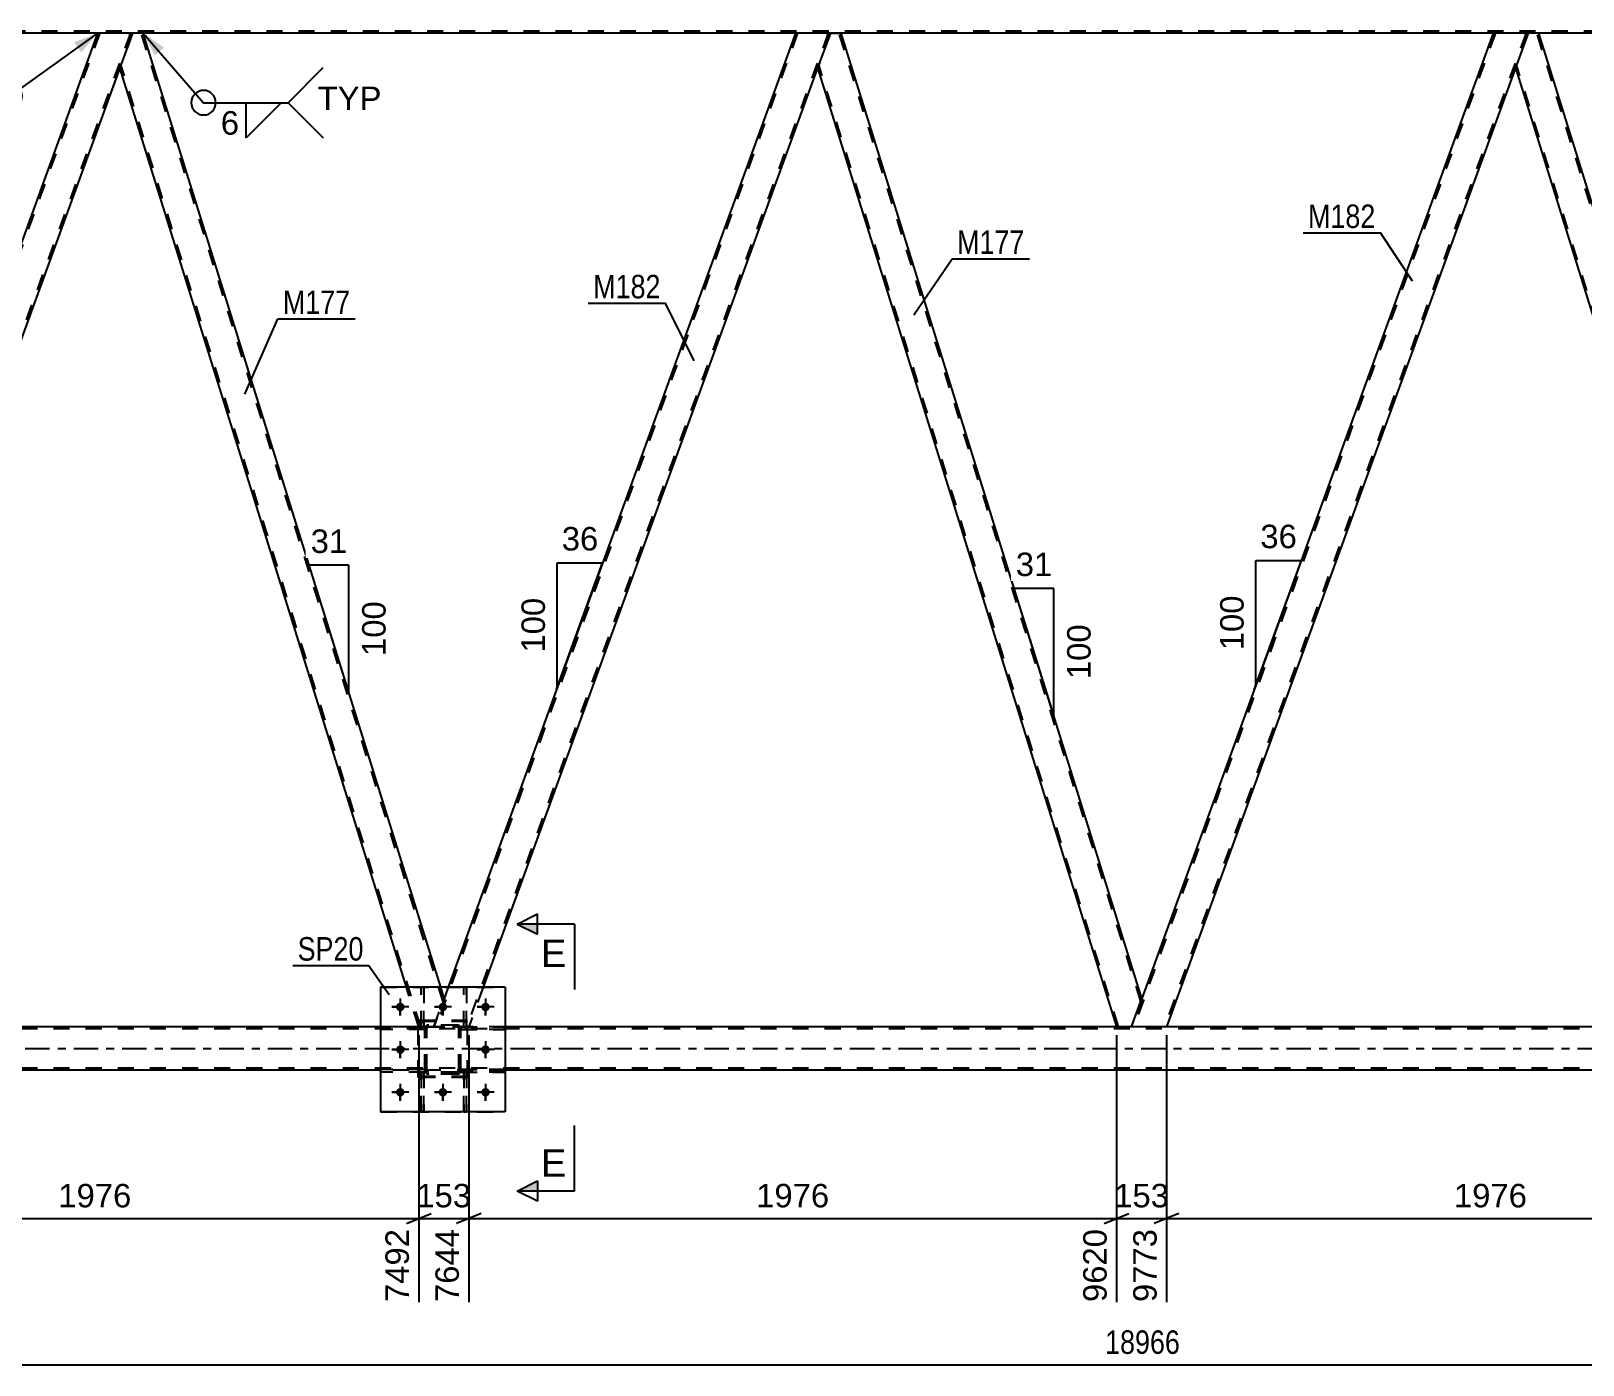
# Model space of a CAD drawing. Header units: millimetres. Extents: x -116 to 725, y -402 to 192.
# Drawn here: x 176.5 to 365.9, y -164.5 to -1.8 of the extents above; entities that cross this region are included whole.
import ezdxf

# ---------------------------------------------------------------- set-up
doc = ezdxf.new("R2010")
doc.units = ezdxf.units.MM
doc.linetypes.add('DXK_LINE_DOT2', pattern=[3.9198, 1.9599, -1.9599])
doc.linetypes.add('DXK_LINE_DOT3', pattern=[5.9187, 2.979, -0.9799, 0.9799, -0.9799])
doc.styles.add('Arial', font='ARIAL.TTF', dxfattribs={"height": 0.2})
doc.styles.add('Arial Narrow', font='ARIALN.TTF', dxfattribs={"height": 0.2})

# ---------------------------------------------------------------- blocks, each defined once
blk = doc.blocks.new('Part-203720616-4576 - 4437')
at = {"color": 7, "linetype": 'DXK_LINE_DOT2'}
for p, q in [((635.92, -123.46), (-43.18, -123.46)), ((234.37, -123.22), (219.17, -123.22)), ((635.92, -128.26), (-43.18, -128.26)), ((234.37, -128.5), (219.17, -128.5))]:
    blk.add_line(p, q, dxfattribs=at)
at = {"color": 2, "linetype": 'Continuous'}
for p, q in [((219.17, -123.22), (64.1, -123.22)), ((474.58, -123.22), (234.37, -123.22)), ((219.17, -128.5), (64.1, -128.5)), ((474.58, -128.5), (234.37, -128.5))]:
    blk.add_line(p, q, dxfattribs=at)
at = {"color": 7, "linetype": 'DXK_LINE_DOT3'}
blk.add_line((-43.18, -125.86), (635.92, -125.86), dxfattribs=at)
blk = doc.blocks.new('Part-203720616-4571 - 4437')
at = {"color": 7, "linetype": 'DXK_LINE_DOT2'}
for p, q in [((355.17, -2), (311.05, -123.22)), ((358.92, -2), (314.8, -123.22)), ((359.17, -2), (357.62, -6.25)), ((359.13, -2), (359.02, -2)), ((359.17, -2), (359.13, -2)), ((312.06, -119.75), (310.79, -123.22)), ((315.05, -123.22), (310.79, -123.22))]:
    blk.add_line(p, q, dxfattribs=at)
at = {"color": 2, "linetype": 'Continuous'}
for p, q in [((354.92, -2), (312.06, -119.75)), ((358.66, -2), (354.92, -2)), ((358.66, -2), (359.17, -2)), ((357.62, -6.25), (315.05, -123.22))]:
    blk.add_line(p, q, dxfattribs=at)
blk = doc.blocks.new('Part-203720616-4452 - 4437')
at = {"color": 7, "linetype": 'DXK_LINE_DOT2'}
for p, q in [((184.9, -2), (140.78, -123.22)), ((188.65, -2), (144.53, -123.22)), ((188.9, -2), (187.36, -6.25)), ((188.86, -2), (188.75, -2)), ((188.9, -2), (188.86, -2)), ((141.79, -119.75), (140.53, -123.22)), ((144.78, -123.22), (140.53, -123.22))]:
    blk.add_line(p, q, dxfattribs=at)
at = {"color": 2, "linetype": 'Continuous'}
for p, q in [((184.65, -2), (141.79, -119.75)), ((188.39, -2), (184.65, -2)), ((188.39, -2), (188.9, -2)), ((187.36, -6.25), (144.78, -123.22))]:
    blk.add_line(p, q, dxfattribs=at)
blk = doc.blocks.new('Part-203720616-4457 - 4437')
at = {"color": 2, "linetype": 'Continuous'}
for p, q in [((188.9, -2), (187.36, -6.25)), ((190.22, -2), (188.9, -2)), ((226.5, -118.4), (190.22, -2)), ((222.31, -118.4), (187.36, -6.25))]:
    blk.add_line(p, q, dxfattribs=at)
at = {"color": 7, "linetype": 'DXK_LINE_DOT2'}
for p, q in [((226.79, -120.12), (189.97, -2)), ((224.07, -123.22), (187.49, -5.88)), ((223.82, -123.22), (222.31, -118.4)), ((226.92, -119.75), (226.5, -118.4)), ((225.66, -123.22), (226.92, -119.75)), ((223.82, -123.22), (225.66, -123.22))]:
    blk.add_line(p, q, dxfattribs=at)
blk = doc.blocks.new('Part-203720616-4526 - 4437')
at = {"color": 7, "linetype": 'DXK_LINE_DOT2'}
for p, q in [((229.32, -133.59), (229.32, -128.76)), ((229.32, -128.76), (229.64, -128.76)), ((229.32, -129.36), (229.64, -129.36)), ((229.64, -128.76), (229.64, -133.59)), ((229.64, -133.59), (229.32, -133.59))]:
    blk.add_line(p, q, dxfattribs=at)
blk = doc.blocks.new('Part-203720616-4462 - 4437')
at = {"color": 7, "linetype": 'DXK_LINE_DOT2'}
for p, q in [((270.04, -2), (225.92, -123.22)), ((273.78, -2), (229.66, -123.22)), ((274.04, -2), (272.49, -6.25)), ((274, -2), (273.89, -2)), ((274.04, -2), (274, -2)), ((227.42, -118.4), (225.66, -123.22)), ((231.67, -118.4), (229.92, -123.22)), ((229.92, -123.22), (225.66, -123.22))]:
    blk.add_line(p, q, dxfattribs=at)
at = {"color": 2, "linetype": 'Continuous'}
for p, q in [((269.78, -2), (227.42, -118.4)), ((273.53, -2), (269.78, -2)), ((273.53, -2), (274.04, -2)), ((272.49, -6.25), (231.67, -118.4))]:
    blk.add_line(p, q, dxfattribs=at)
blk = doc.blocks.new('Part-203720616-4467 - 4437')
at = {"color": 2, "linetype": 'Continuous'}
for p, q in [((274.04, -2), (272.49, -6.25)), ((274.04, -2), (275.36, -2)), ((312.06, -119.75), (275.36, -2)), ((272.49, -6.25), (308.95, -123.22)), ((310.79, -123.22), (312.06, -119.75))]:
    blk.add_line(p, q, dxfattribs=at)
at = {"color": 7, "linetype": 'DXK_LINE_DOT2'}
for p, q in [((311.92, -120.12), (275.1, -2)), ((309.2, -123.22), (272.63, -5.88)), ((310.79, -123.22), (308.95, -123.22))]:
    blk.add_line(p, q, dxfattribs=at)
blk = doc.blocks.new('Part-203720616-4541 - 4437')
at = {"color": 7, "linetype": 'DXK_LINE_DOT2'}
for p, q in [((219.17, -118.4), (234.37, -118.4)), ((219.17, -118.4), (219.17, -133.6)), ((234.37, -118.4), (234.37, -133.6)), ((219.17, -133.6), (234.37, -133.6))]:
    blk.add_line(p, q, dxfattribs=at)
blk = doc.blocks.new('Part-203720616-4546 - 4437')
at = {"color": 2, "linetype": 'Continuous'}
for p, q in [((234.37, -118.4), (219.17, -118.4)), ((219.17, -118.4), (219.17, -133.6)), ((234.37, -118.4), (234.37, -133.6)), ((234.37, -133.6), (219.17, -133.6))]:
    blk.add_line(p, q, dxfattribs=at)
blk = doc.blocks.new('Part-203720616-4701 - 4437')
at = {"color": 7, "linetype": 'DXK_LINE_DOT2'}
for p, q in [((224.44, -128.76), (224.12, -128.76)), ((224.12, -128.76), (224.12, -133.59)), ((224.12, -129.36), (224.44, -129.36)), ((224.44, -133.59), (224.44, -128.76)), ((224.12, -133.59), (224.44, -133.59))]:
    blk.add_line(p, q, dxfattribs=at)
blk = doc.blocks.new('Part-203720616-4637 - 4437')
at = {"color": 7, "linetype": 'DXK_LINE_DOT2'}
for p, q in [((224.57, -123.23), (219.17, -123.23)), ((219.17, -123.55), (219.17, -123.23)), ((224.57, -123.55), (219.17, -123.55)), ((223.97, -123.55), (223.97, -123.23)), ((224.57, -123.23), (224.57, -123.55))]:
    blk.add_line(p, q, dxfattribs=at)
blk = doc.blocks.new('Part-203720616-4498 - 4437')
at = {"color": 7, "linetype": 'DXK_LINE_DOT2'}
for p, q in [((224.86, -123.03), (225.05, -123)), ((225.05, -123), (224.86, -123.03)), ((228.49, -123), (225.05, -123)), ((228.49, -123), (228.67, -123.03)), ((228.67, -123.03), (228.49, -123)), ((224.57, -123.48), (224.6, -123.29)), ((224.6, -123.29), (224.57, -123.48)), ((224.57, -128.52), (224.57, -123.48)), ((224.81, -123.48), (224.82, -123.38)), ((224.81, -128.52), (224.81, -123.48)), ((224.82, -123.38), (224.88, -123.31)), ((224.88, -123.31), (224.95, -123.25)), ((224.95, -123.25), (225.05, -123.24)), ((225.05, -123.24), (228.49, -123.24)), ((228.49, -123.24), (228.58, -123.25)), ((228.58, -123.25), (228.66, -123.31)), ((228.66, -123.31), (228.71, -123.38)), ((228.71, -123.38), (228.73, -123.48)), ((228.73, -128.52), (228.73, -123.48)), ((228.93, -123.29), (228.97, -123.48)), ((228.97, -123.48), (228.93, -123.29)), ((228.97, -128.52), (228.97, -123.48)), ((224.6, -128.7), (224.57, -128.52)), ((224.57, -128.52), (224.6, -128.7)), ((224.82, -128.61), (224.81, -128.52)), ((224.88, -128.69), (224.82, -128.61)), ((224.95, -128.74), (224.88, -128.69)), ((225.05, -128.76), (224.95, -128.74)), ((228.58, -128.74), (228.49, -128.76)), ((228.66, -128.69), (228.58, -128.74)), ((228.71, -128.61), (228.66, -128.69)), ((228.73, -128.52), (228.71, -128.61)), ((228.97, -128.52), (228.93, -128.7)), ((228.93, -128.7), (228.97, -128.52)), ((225.05, -129), (224.86, -128.96)), ((224.86, -128.96), (225.05, -129)), ((228.49, -128.76), (225.05, -128.76)), ((228.49, -129), (225.05, -129)), ((228.67, -128.96), (228.49, -129)), ((228.49, -129), (228.67, -128.96))]:
    blk.add_line(p, q, dxfattribs=at)
at = {"color": 7, "linetype": 'DXK_LINE_DOT3'}
blk.add_line((226.77, -126), (226.77, -126), dxfattribs=at)
at = {"color": 7, "linetype": 'DXK_LINE_DOT2'}
for centre, start, end in [((225.05, -123.48), 112.5, 157.5), ((225.05, -123.48), 112.5, 157.5), ((228.49, -123.48), 22.5, 67.5), ((228.49, -123.48), 22.5, 67.5), ((225.05, -128.52), 202.5, 247.5), ((225.05, -128.52), 202.5, 247.5), ((228.49, -128.52), 292.5, 337.5), ((228.49, -128.52), 292.5, 337.5)]:
    blk.add_arc(centre, 0.48, start, end, dxfattribs=at)
blk = doc.blocks.new('Part-203720616-4529 - 4437')
at = {"color": 7, "linetype": 'DXK_LINE_DOT2'}
for p, q in [((224.12, -133.59), (224.12, -128.76)), ((224.12, -128.76), (224.44, -128.76)), ((224.12, -129.36), (224.44, -129.36)), ((224.44, -128.76), (224.44, -133.59)), ((224.44, -133.59), (224.12, -133.59))]:
    blk.add_line(p, q, dxfattribs=at)
blk = doc.blocks.new('Part-203720616-4663 - 4437')
at = {"color": 7, "linetype": 'DXK_LINE_DOT2'}
for p, q in [((224.57, -123.23), (219.17, -123.23)), ((219.17, -123.23), (219.17, -123.55)), ((224.57, -123.55), (219.17, -123.55)), ((223.97, -123.55), (223.97, -123.23)), ((224.57, -123.55), (224.57, -123.23))]:
    blk.add_line(p, q, dxfattribs=at)
blk = doc.blocks.new('Part-203720616-4538 - 4437')
at = {"color": 7, "linetype": 'DXK_LINE_DOT2'}
for p, q in [((229.77, -122.46), (223.77, -122.46)), ((223.77, -129.26), (223.77, -122.46)), ((229.77, -129.26), (229.77, -122.46)), ((229.77, -129.26), (223.77, -129.26))]:
    blk.add_line(p, q, dxfattribs=at)
blk = doc.blocks.new('Part-203720616-4539 - 4437')
at = {"color": 7, "linetype": 'DXK_LINE_DOT2'}
for p, q in [((229.77, -122.59), (223.77, -122.59)), ((223.77, -129.39), (223.77, -122.59)), ((229.77, -129.39), (229.77, -122.59)), ((229.77, -129.39), (223.77, -129.39))]:
    blk.add_line(p, q, dxfattribs=at)
blk = doc.blocks.new('Part-203720616-4540 - 4437')
at = {"color": 7, "linetype": 'DXK_LINE_DOT2'}
for p, q in [((224.86, -123.03), (225.05, -123)), ((225.05, -123), (224.86, -123.03)), ((228.49, -123), (225.05, -123)), ((228.49, -123), (228.67, -123.03)), ((228.67, -123.03), (228.49, -123)), ((224.57, -123.48), (224.6, -123.29)), ((224.6, -123.29), (224.57, -123.48)), ((224.57, -128.52), (224.57, -123.48)), ((224.81, -123.48), (224.82, -123.38)), ((224.81, -128.52), (224.81, -123.48)), ((224.82, -123.38), (224.88, -123.31)), ((224.88, -123.31), (224.95, -123.25)), ((224.95, -123.25), (225.05, -123.24)), ((225.05, -123.24), (228.49, -123.24)), ((228.49, -123.24), (228.58, -123.25)), ((228.58, -123.25), (228.66, -123.31)), ((228.66, -123.31), (228.71, -123.38)), ((228.71, -123.38), (228.73, -123.48)), ((228.73, -128.52), (228.73, -123.48)), ((228.93, -123.29), (228.97, -123.48)), ((228.97, -123.48), (228.93, -123.29)), ((228.97, -128.52), (228.97, -123.48)), ((224.6, -128.7), (224.57, -128.52)), ((224.57, -128.52), (224.6, -128.7)), ((224.82, -128.61), (224.81, -128.52)), ((224.88, -128.69), (224.82, -128.61)), ((224.95, -128.74), (224.88, -128.69)), ((225.05, -128.76), (224.95, -128.74)), ((228.58, -128.74), (228.49, -128.76)), ((228.66, -128.69), (228.58, -128.74)), ((228.71, -128.61), (228.66, -128.69)), ((228.73, -128.52), (228.71, -128.61)), ((228.97, -128.52), (228.93, -128.7)), ((228.93, -128.7), (228.97, -128.52)), ((225.05, -129), (224.86, -128.96)), ((224.86, -128.96), (225.05, -129)), ((228.49, -128.76), (225.05, -128.76)), ((228.49, -129), (225.05, -129)), ((228.67, -128.96), (228.49, -129)), ((228.49, -129), (228.67, -128.96))]:
    blk.add_line(p, q, dxfattribs=at)
at = {"color": 7, "linetype": 'DXK_LINE_DOT3'}
blk.add_line((226.77, -126), (226.77, -126), dxfattribs=at)
at = {"color": 7, "linetype": 'DXK_LINE_DOT2'}
for centre, start, end in [((225.05, -123.48), 112.5, 157.5), ((225.05, -123.48), 112.5, 157.5), ((228.49, -123.48), 22.5, 67.5), ((228.49, -123.48), 22.5, 67.5), ((225.05, -128.52), 202.5, 247.5), ((225.05, -128.52), 202.5, 247.5), ((228.49, -128.52), 292.5, 337.5), ((228.49, -128.52), 292.5, 337.5)]:
    blk.add_arc(centre, 0.48, start, end, dxfattribs=at)
blk = doc.blocks.new('Part-203720616-4659 - 4437')
at = {"color": 7, "linetype": 'DXK_LINE_DOT2'}
for p, q in [((224.12, -123.24), (224.12, -118.39)), ((224.12, -118.39), (224.44, -118.39)), ((224.44, -118.39), (224.44, -123.24)), ((224.12, -122.64), (224.44, -122.64)), ((224.12, -123.2), (224.12, -123.24)), ((224.44, -123.24), (224.12, -123.24))]:
    blk.add_line(p, q, dxfattribs=at)
blk = doc.blocks.new('Part-203720616-4616 - 4437')
at = {"color": 2, "linetype": 'Continuous'}
for p, q in [((359.17, -2), (357.62, -6.25)), ((360.49, -2), (359.17, -2)), ((397.19, -119.75), (360.49, -2)), ((357.62, -6.25), (394.08, -123.22)), ((396.92, -120.49), (395.93, -123.22)), ((397.19, -119.75), (396.92, -120.49))]:
    blk.add_line(p, q, dxfattribs=at)
at = {"color": 7, "linetype": 'DXK_LINE_DOT2'}
for p, q in [((397.06, -120.12), (360.24, -2)), ((394.34, -123.22), (357.76, -5.88)), ((397.17, -119.81), (396.92, -120.49)), ((395.93, -123.22), (394.08, -123.22))]:
    blk.add_line(p, q, dxfattribs=at)
blk = doc.blocks.new('Part-203720616-4640 - 4437')
at = {"color": 7, "linetype": 'DXK_LINE_DOT2'}
for p, q in [((228.97, -128.75), (228.97, -128.43)), ((228.97, -128.43), (234.37, -128.43)), ((229.57, -128.75), (229.57, -128.43)), ((234.37, -128.43), (234.37, -128.75)), ((234.37, -128.75), (228.97, -128.75))]:
    blk.add_line(p, q, dxfattribs=at)
blk = doc.blocks.new('Bolt-203720616-4645 - 4437')
at = {"color": 1, "linetype": 'Continuous'}
for p, q in [((220.53, -120.8), (221.22, -120.8)), ((221.57, -119.76), (221.57, -120.45)), ((221.57, -121.84), (221.57, -121.14)), ((222.61, -120.8), (221.91, -120.8)), ((225.73, -120.8), (226.42, -120.8)), ((226.77, -119.76), (226.77, -120.45)), ((226.77, -121.84), (226.77, -121.14)), ((227.81, -120.8), (227.11, -120.8)), ((230.93, -120.8), (231.62, -120.8)), ((231.97, -119.76), (231.97, -120.45)), ((231.97, -121.84), (231.97, -121.14)), ((233.01, -120.8), (232.31, -120.8)), ((221.57, -124.96), (221.57, -125.65)), ((231.97, -124.96), (231.97, -125.65)), ((220.53, -126), (221.22, -126)), ((221.57, -127.04), (221.57, -126.34)), ((222.61, -126), (221.91, -126)), ((230.93, -126), (231.62, -126)), ((231.97, -127.04), (231.97, -126.34)), ((233.01, -126), (232.31, -126)), ((221.57, -130.16), (221.57, -130.85)), ((226.77, -130.16), (226.77, -130.85)), ((231.97, -130.16), (231.97, -130.85)), ((220.53, -131.2), (221.22, -131.2)), ((221.57, -132.24), (221.57, -131.54)), ((222.61, -131.2), (221.91, -131.2)), ((225.73, -131.2), (226.42, -131.2)), ((226.77, -132.24), (226.77, -131.54)), ((227.81, -131.2), (227.11, -131.2)), ((230.93, -131.2), (231.62, -131.2)), ((231.97, -132.24), (231.97, -131.54)), ((233.01, -131.2), (232.31, -131.2))]:
    blk.add_line(p, q, dxfattribs=at)
blk = doc.blocks.new('Bolt-203720616-4646 - 4437')
at = {"linetype": 'Continuous'}
for points in [[(222.09, -120.8, -1), (221.05, -120.8, -1)], [(227.29, -120.8, -1), (226.25, -120.8, -1)], [(232.49, -120.8, -1), (231.45, -120.8, -1)], [(222.09, -126, -1), (221.05, -126, -1)], [(232.49, -126, -1), (231.45, -126, -1)], [(222.09, -131.2, -1), (221.05, -131.2, -1)], [(227.29, -131.2, -1), (226.25, -131.2, -1)], [(232.49, -131.2, -1), (231.45, -131.2, -1)]]:
    blk.add_hatch(color=1, dxfattribs=at).paths.add_polyline_path(points)
at = {"color": 1, "linetype": 'Continuous'}
for p, q in [((222.61, -120.8), (220.53, -120.8)), ((221.57, -119.76), (221.57, -121.84)), ((227.81, -120.8), (225.73, -120.8)), ((226.77, -119.76), (226.77, -121.84)), ((233.01, -120.8), (230.93, -120.8)), ((231.97, -119.76), (231.97, -121.84)), ((221.57, -124.96), (221.57, -127.04)), ((231.97, -124.96), (231.97, -127.04)), ((222.61, -126), (220.53, -126)), ((233.01, -126), (230.93, -126)), ((221.57, -130.16), (221.57, -132.24)), ((226.77, -130.16), (226.77, -132.24)), ((231.97, -130.16), (231.97, -132.24)), ((222.61, -131.2), (220.53, -131.2)), ((227.81, -131.2), (225.73, -131.2)), ((233.01, -131.2), (230.93, -131.2))]:
    blk.add_line(p, q, dxfattribs=at)
blk = doc.blocks.new('Part-203720616-4653 - 4437')
at = {"color": 7, "linetype": 'DXK_LINE_DOT2'}
for p, q in [((229.32, -123.24), (229.32, -118.39)), ((229.32, -118.39), (229.64, -118.39)), ((229.64, -118.39), (229.64, -123.24)), ((229.32, -122.64), (229.64, -122.64)), ((229.64, -123.24), (229.32, -123.24))]:
    blk.add_line(p, q, dxfattribs=at)
blk = doc.blocks.new('Part-203720616-4656 - 4437')
at = {"color": 7, "linetype": 'DXK_LINE_DOT2'}
for p, q in [((228.97, -123.55), (228.97, -123.23)), ((228.97, -123.23), (234.37, -123.23)), ((234.37, -123.55), (228.97, -123.55)), ((229.57, -123.55), (229.57, -123.23)), ((234.37, -123.23), (234.37, -123.55))]:
    blk.add_line(p, q, dxfattribs=at)
blk = doc.blocks.new('Part-203720616-4660 - 4437')
at = {"color": 7, "linetype": 'DXK_LINE_DOT2'}
for p, q in [((224.57, -128.43), (219.17, -128.43)), ((219.17, -128.43), (219.17, -128.75)), ((223.97, -128.75), (223.97, -128.43)), ((224.57, -128.75), (224.57, -128.43)), ((224.57, -128.75), (219.17, -128.75))]:
    blk.add_line(p, q, dxfattribs=at)
blk = doc.blocks.new('Part-203720616-4666 - 4437')
at = {"color": 7, "linetype": 'DXK_LINE_DOT2'}
for p, q in [((234.37, -128.43), (228.97, -128.43)), ((228.97, -128.43), (228.97, -128.75)), ((229.57, -128.75), (229.57, -128.43)), ((234.37, -128.75), (234.37, -128.43)), ((228.97, -128.75), (234.37, -128.75))]:
    blk.add_line(p, q, dxfattribs=at)
blk = doc.blocks.new('Part-203720616-4682 - 4437')
at = {"color": 7, "linetype": 'DXK_LINE_DOT2'}
for p, q in [((681.5, -1.76), (-18.61, -1.76)), ((190.22, -2), (184.65, -2)), ((275.36, -2), (269.78, -2)), ((360.49, -2), (354.92, -2))]:
    blk.add_line(p, q, dxfattribs=at)
at = {"color": 2, "linetype": 'Continuous'}
for p, q in [((184.65, -2), (105.12, -2)), ((269.78, -2), (190.22, -2)), ((354.92, -2), (275.36, -2)), ((440.05, -2), (360.49, -2))]:
    blk.add_line(p, q, dxfattribs=at)
blk = doc.blocks.new('Part-203720616-4695 - 4437')
at = {"color": 7, "linetype": 'DXK_LINE_DOT2'}
for p, q in [((234.37, -123.23), (228.97, -123.23)), ((228.97, -123.23), (228.97, -123.55)), ((228.97, -123.55), (234.37, -123.55)), ((229.57, -123.55), (229.57, -123.23)), ((234.37, -123.55), (234.37, -123.23))]:
    blk.add_line(p, q, dxfattribs=at)
blk = doc.blocks.new('Part-203720616-4698 - 4437')
at = {"color": 7, "linetype": 'DXK_LINE_DOT2'}
for p, q in [((229.64, -128.76), (229.32, -128.76)), ((229.32, -128.76), (229.32, -133.59)), ((229.32, -129.36), (229.64, -129.36)), ((229.64, -133.59), (229.64, -128.76)), ((229.32, -133.59), (229.64, -133.59))]:
    blk.add_line(p, q, dxfattribs=at)
blk = doc.blocks.new('Part-203720616-4704 - 4437')
at = {"color": 2, "linetype": 'Continuous'}
for p, q in [((229.32, -118.4), (229.32, -118.39)), ((229.64, -118.39), (229.32, -118.39)), ((229.64, -118.4), (229.64, -118.39))]:
    blk.add_line(p, q, dxfattribs=at)
at = {"color": 7, "linetype": 'DXK_LINE_DOT2'}
for p, q in [((229.32, -123.24), (229.32, -118.4)), ((229.64, -123.24), (229.64, -118.4)), ((229.32, -122.64), (229.64, -122.64)), ((229.64, -123.24), (229.32, -123.24))]:
    blk.add_line(p, q, dxfattribs=at)
blk = doc.blocks.new('Part-203720616-4707 - 4437')
at = {"color": 2, "linetype": 'Continuous'}
for p, q in [((224.12, -118.4), (224.12, -118.39)), ((224.44, -118.39), (224.12, -118.39)), ((224.44, -118.4), (224.44, -118.39))]:
    blk.add_line(p, q, dxfattribs=at)
at = {"color": 7, "linetype": 'DXK_LINE_DOT2'}
for p, q in [((224.12, -123.24), (224.12, -118.4)), ((224.44, -123.24), (224.44, -118.4)), ((224.12, -122.64), (224.44, -122.64)), ((224.44, -123.24), (224.12, -123.24))]:
    blk.add_line(p, q, dxfattribs=at)
blk = doc.blocks.new('Part-203720616-4710 - 4437')
at = {"color": 7, "linetype": 'DXK_LINE_DOT2'}
for p, q in [((224.57, -128.43), (219.17, -128.43)), ((219.17, -128.75), (219.17, -128.43)), ((223.97, -128.75), (223.97, -128.43)), ((224.57, -128.43), (224.57, -128.75)), ((224.57, -128.75), (219.17, -128.75))]:
    blk.add_line(p, q, dxfattribs=at)
blk = doc.blocks.new('StraightDimension-203720616-5350 - 4437')
at = {"color": 7, "linetype": 'Continuous'}
for p, q in [((308.95, -124.22), (308.95, -156.79)), ((315.05, -124.22), (315.05, -156.79)), ((307.45, -147.19), (310.45, -145.99)), ((308.95, -146.59), (315.05, -146.59)), ((316.55, -145.99), (313.55, -147.19))]:
    blk.add_line(p, q, dxfattribs=at)
at = {"color": 0}
blk.add_wipeout([(315.94, -145.84), (315.94, -141.64), (308.07, -141.64), (308.07, -145.84)], dxfattribs=at)
at = {"color": 0, "linetype": 'Continuous'}
blk.add_wipeout([(314.45, -147.29), (310.25, -147.29), (310.25, -157.39), (314.45, -157.39)], dxfattribs=at)
at = {"color": 3, "style": 'Arial'}
blk.add_text('153', height=2.865, dxfattribs=at).set_placement((308.67, -145.24))
at = {"color": 3, "linetype": 'Continuous', "style": 'Arial'}
blk.add_text('9773', height=2.865, rotation=90.0002, dxfattribs=at).set_placement((313.85, -156.79))
blk = doc.blocks.new('AngleDimension-203720616-6300 - 4437')
at = {"color": 7, "linetype": 'Continuous'}
for p, q in [((240.72, -66.62), (246.26, -66.62)), ((240.72, -81.84), (246.26, -66.62)), ((240.72, -81.84), (240.72, -66.62)), ((240.62, -82.11), (240.72, -81.84))]:
    blk.add_line(p, q, dxfattribs=at)
at = {"color": 0}
for points in [[(246.31, -65.72), (246.31, -61.52), (240.67, -61.52), (240.67, -65.72)], [(239.82, -70.3), (235.62, -70.3), (235.62, -78.17), (239.82, -78.17)]]:
    blk.add_wipeout(points, dxfattribs=at)
at = {"color": 3, "style": 'Arial'}
blk.add_text('36', height=2.865, dxfattribs=at).set_placement((241.27, -65.12))
blk.add_text('100', height=2.865, rotation=90.0002, dxfattribs=at).set_placement((239.22, -77.57))
blk = doc.blocks.new('StraightDimension-203720616-5398 - 4437')
at = {"color": 7, "linetype": 'Continuous'}
for p, q in [((223.82, -124.22), (223.82, -156.79)), ((229.92, -124.22), (229.92, -156.79)), ((222.32, -147.19), (225.32, -145.99)), ((223.82, -146.59), (229.92, -146.59)), ((231.42, -145.99), (228.42, -147.19))]:
    blk.add_line(p, q, dxfattribs=at)
at = {"color": 0}
blk.add_wipeout([(230.8, -145.84), (230.8, -141.64), (222.93, -141.64), (222.93, -145.84)], dxfattribs=at)
at = {"color": 0, "linetype": 'Continuous'}
blk.add_wipeout([(229.32, -147.29), (225.12, -147.29), (225.12, -157.39), (229.32, -157.39)], dxfattribs=at)
at = {"color": 3, "style": 'Arial'}
blk.add_text('153', height=2.865, dxfattribs=at).set_placement((223.53, -145.24))
at = {"color": 3, "linetype": 'Continuous', "style": 'Arial'}
blk.add_text('7644', height=2.865, rotation=90.0002, dxfattribs=at).set_placement((228.72, -156.79))
blk = doc.blocks.new('StraightDimension-203720616-4981 - 4437')
at = {"color": 7, "linetype": 'Continuous'}
blk.add_line((-57.88, -164.46), (682.14, -164.46), dxfattribs=at)
at = {"color": 0}
blk.add_wipeout([(317.3, -163.71), (317.3, -159.51), (306.96, -159.51), (306.96, -163.71)], dxfattribs=at)
at = {"color": 3, "style": 'Arial Narrow'}
blk.add_text('18966', height=2.863, dxfattribs=at).set_placement((307.56, -163.11))
blk = doc.blocks.new('StraightDimension-203720616-5326 - 4437')
at = {"color": 7, "linetype": 'Continuous'}
for p, q in [((315.05, -124.22), (315.05, -156.79)), ((394.08, -124.22), (394.08, -159.01)), ((316.55, -145.99), (313.55, -147.19)), ((315.05, -146.59), (394.08, -146.59)), ((392.58, -147.19), (395.58, -145.99))]:
    blk.add_line(p, q, dxfattribs=at)
at = {"color": 0}
blk.add_wipeout([(359.61, -145.84), (359.61, -141.64), (349.52, -141.64), (349.52, -145.84)], dxfattribs=at)
at = {"color": 0, "linetype": 'Continuous'}
blk.add_wipeout([(393.48, -147.29), (389.28, -147.29), (389.28, -159.61), (393.48, -159.61)], dxfattribs=at)
at = {"color": 3, "style": 'Arial'}
blk.add_text('1976', height=2.865, dxfattribs=at).set_placement((350.12, -145.24))
at = {"color": 3, "linetype": 'Continuous', "style": 'Arial'}
blk.add_text('11748', height=2.865, rotation=90.0002, dxfattribs=at).set_placement((392.88, -159.01))
blk = doc.blocks.new('StraightDimension-203720616-5374 - 4437')
at = {"color": 7, "linetype": 'Continuous'}
for p, q in [((229.92, -124.22), (229.92, -156.79)), ((308.95, -124.22), (308.95, -156.79)), ((231.42, -145.99), (228.42, -147.19)), ((229.92, -146.59), (308.95, -146.59)), ((307.45, -147.19), (310.45, -145.99))]:
    blk.add_line(p, q, dxfattribs=at)
at = {"color": 0}
blk.add_wipeout([(274.48, -145.84), (274.48, -141.64), (264.39, -141.64), (264.39, -145.84)], dxfattribs=at)
at = {"color": 0, "linetype": 'Continuous'}
blk.add_wipeout([(308.35, -147.29), (304.15, -147.29), (304.15, -157.39), (308.35, -157.39)], dxfattribs=at)
at = {"color": 3, "style": 'Arial'}
blk.add_text('1976', height=2.865, dxfattribs=at).set_placement((264.99, -145.24))
at = {"color": 3, "linetype": 'Continuous', "style": 'Arial'}
blk.add_text('9620', height=2.865, rotation=90.0002, dxfattribs=at).set_placement((307.75, -156.79))
blk = doc.blocks.new('StraightDimension-203720616-5422 - 4437')
at = {"color": 7, "linetype": 'Continuous'}
for p, q in [((144.78, -124.22), (144.78, -156.79)), ((223.82, -124.22), (223.82, -156.79)), ((146.28, -145.99), (143.28, -147.19)), ((144.78, -146.59), (223.82, -146.59)), ((222.32, -147.19), (225.32, -145.99))]:
    blk.add_line(p, q, dxfattribs=at)
at = {"color": 0}
blk.add_wipeout([(189.35, -145.84), (189.35, -141.64), (179.25, -141.64), (179.25, -145.84)], dxfattribs=at)
at = {"color": 0, "linetype": 'Continuous'}
blk.add_wipeout([(223.22, -147.29), (219.02, -147.29), (219.02, -157.39), (223.22, -157.39)], dxfattribs=at)
at = {"color": 3, "style": 'Arial'}
blk.add_text('1976', height=2.865, dxfattribs=at).set_placement((179.85, -145.24))
at = {"color": 3, "linetype": 'Continuous', "style": 'Arial'}
blk.add_text('7492', height=2.865, rotation=90.0002, dxfattribs=at).set_placement((222.62, -156.79))
blk = doc.blocks.new('AngleDimension-203720616-6269 - 4437')
at = {"color": 7, "linetype": 'Continuous'}
for p, q in [((325.96, -66.34), (331.5, -66.34)), ((325.96, -81.56), (331.5, -66.34)), ((325.96, -81.56), (325.96, -66.34)), ((325.76, -82.11), (325.96, -81.56))]:
    blk.add_line(p, q, dxfattribs=at)
at = {"color": 0}
for points in [[(331.55, -65.44), (331.55, -61.24), (325.9, -61.24), (325.9, -65.44)], [(325.06, -70.02), (320.86, -70.02), (320.86, -77.89), (325.06, -77.89)]]:
    blk.add_wipeout(points, dxfattribs=at)
at = {"color": 3, "style": 'Arial'}
blk.add_text('36', height=2.865, dxfattribs=at).set_placement((326.5, -64.84))
blk.add_text('100', height=2.865, rotation=90.0002, dxfattribs=at).set_placement((324.46, -77.29))
blk = doc.blocks.new('AngleDimension-203720616-12982 - 4437')
at = {"color": 7, "linetype": 'Continuous'}
for p, q in [((213.3, -76.05), (210.46, -66.92)), ((215.28, -66.92), (210.46, -66.92)), ((215.28, -82.39), (210.46, -66.92)), ((215.28, -82.39), (215.28, -66.92))]:
    blk.add_line(p, q, dxfattribs=at)
at = {"color": 0}
for points in [[(215.69, -66.02), (215.69, -61.82), (210.04, -61.82), (210.04, -66.02)], [(220.38, -70.72), (216.18, -70.72), (216.18, -78.59), (220.38, -78.59)]]:
    blk.add_wipeout(points, dxfattribs=at)
at = {"color": 3, "style": 'Arial'}
blk.add_text('31', height=2.865, dxfattribs=at).set_placement((210.64, -65.42))
blk.add_text('100', height=2.865, rotation=90.0002, dxfattribs=at).set_placement((219.78, -77.99))
blk = doc.blocks.new('AngleDimension-203720616-12996 - 4437')
at = {"color": 7, "linetype": 'Continuous'}
for p, q in [((299.06, -78.05), (296.47, -69.74)), ((301.29, -69.74), (296.47, -69.74)), ((301.29, -85.21), (296.47, -69.74)), ((301.29, -85.21), (301.29, -69.74))]:
    blk.add_line(p, q, dxfattribs=at)
at = {"color": 0}
for points in [[(301.7, -68.84), (301.7, -64.64), (296.06, -64.64), (296.06, -68.84)], [(306.39, -73.54), (302.19, -73.54), (302.19, -81.41), (306.39, -81.41)]]:
    blk.add_wipeout(points, dxfattribs=at)
at = {"color": 3, "style": 'Arial'}
blk.add_text('31', height=2.865, dxfattribs=at).set_placement((296.66, -68.24))
blk.add_text('100', height=2.865, rotation=90.0002, dxfattribs=at).set_placement((305.79, -80.81))
blk = doc.blocks.new('Mark-203720616-4567 - 4437')
at = {"color": 0}
blk.add_wipeout([(340.54, -25.78), (340.54, -22.78), (332.32, -22.78), (332.32, -25.78)], dxfattribs=at)
blk.add_wipeout([(340.54, -25.78), (340.54, -22.78), (332.32, -22.78), (332.32, -25.78)], dxfattribs=at)
at = {"color": 30, "linetype": 'Continuous'}
for p in [(331.72, -26.38), (345.08, -32.25)]:
    blk.add_line(p, (341.14, -26.38), dxfattribs=at)
at = {"color": 3, "style": 'Arial Narrow'}
blk.add_text('M182', height=2.863, dxfattribs=at).set_placement((332.32, -25.78))
blk = doc.blocks.new('Mark-203720616-4453 - 4437')
at = {"color": 0}
blk.add_wipeout([(215.47, -36.27), (215.47, -33.27), (207.25, -33.27), (207.25, -36.27)], dxfattribs=at)
blk.add_wipeout([(215.47, -36.27), (215.47, -33.27), (207.25, -33.27), (207.25, -36.27)], dxfattribs=at)
at = {"color": 30, "linetype": 'Continuous'}
for p, q in [((202.62, -46.07), (206.65, -36.87)), ((206.65, -36.87), (216.07, -36.87))]:
    blk.add_line(p, q, dxfattribs=at)
at = {"color": 3, "style": 'Arial Narrow'}
blk.add_text('M177', height=2.863, dxfattribs=at).set_placement((207.25, -36.27))
blk = doc.blocks.new('Mark-203720616-4458 - 4437')
at = {"color": 0}
blk.add_wipeout([(253.34, -34.36), (253.34, -31.36), (245.11, -31.36), (245.11, -34.36)], dxfattribs=at)
blk.add_wipeout([(253.34, -34.36), (253.34, -31.36), (245.11, -31.36), (245.11, -34.36)], dxfattribs=at)
at = {"color": 30, "linetype": 'Continuous'}
for p in [(244.51, -34.96), (257.41, -41.99)]:
    blk.add_line(p, (253.94, -34.96), dxfattribs=at)
at = {"color": 3, "style": 'Arial Narrow'}
blk.add_text('M182', height=2.863, dxfattribs=at).set_placement((245.11, -34.36))
blk = doc.blocks.new('Mark-203720616-4463 - 4437')
at = {"color": 0}
blk.add_wipeout([(297.72, -28.94), (297.72, -25.94), (289.5, -25.94), (289.5, -28.94)], dxfattribs=at)
blk.add_wipeout([(297.72, -28.94), (297.72, -25.94), (289.5, -25.94), (289.5, -28.94)], dxfattribs=at)
at = {"color": 30, "linetype": 'Continuous'}
for p, q in [((284.23, -36.37), (288.9, -29.54)), ((288.9, -29.54), (298.32, -29.54))]:
    blk.add_line(p, q, dxfattribs=at)
at = {"color": 3, "style": 'Arial Narrow'}
blk.add_text('M177', height=2.863, dxfattribs=at).set_placement((289.5, -28.94))
blk = doc.blocks.new('WeldMark-203720616-14078 - 4437')
at = {"linetype": 'Continuous'}
blk.add_hatch(color=30, dxfattribs=at).paths.add_polyline_path([(181.77, -3.14), (184.65, -2), (182.65, -4.36)])
at = {"color": 30, "linetype": 'Continuous'}
blk.add_line((184.65, -2), (173.93, -9.7), dxfattribs=at)
at = {"color": 3, "linetype": 'Continuous'}
for q in [(157.22, -5.42), (157.22, -13.99)]:
    blk.add_line((161.5, -9.7), q, dxfattribs=at)
for start, end in [(90, 270), (270, 90)]:
    blk.add_arc((173.93, -9.7), 1.5, start, end, dxfattribs=at)
at = {"color": 0}
blk.add_wipeout([(166.03, -13.8), (166.03, -10.4), (163.4, -10.4), (163.4, -13.8)], dxfattribs=at)
at = {"color": 30, "linetype": 'Continuous'}
blk.add_line((161.5, -9.7), (173.93, -9.7), dxfattribs=at)
at = {"color": 3, "linetype": 'Continuous'}
for p, q in [((166.68, -9.7), (170.97, -9.7)), ((170.97, -9.7), (166.68, -13.99)), ((166.68, -13.99), (166.68, -9.7))]:
    blk.add_line(p, q, dxfattribs=at)
at = {"color": 3, "style": 'Arial'}
blk.add_text('6', height=2.87, dxfattribs=at).set_placement((163.6, -13.6))
at = {"color": 0, "linetype": 'Continuous'}
blk.add_wipeout([(157.6, -10.6), (157.6, -7.6), (149.83, -7.6), (149.83, -10.6)], dxfattribs=at)
blk.add_wipeout([(157.6, -10.6), (157.6, -7.6), (149.83, -7.6), (149.83, -10.6)], dxfattribs=at)
at = {"color": 3, "linetype": 'Continuous', "style": 'Arial'}
blk.add_text('TYP', height=2.865, dxfattribs=at).set_placement((149.83, -10.6))
blk = doc.blocks.new('Mark-203720616-4542 - 4437')
at = {"color": 0}
blk.add_wipeout([(217.09, -115.14), (217.09, -112.14), (209.05, -112.14), (209.05, -115.14)], dxfattribs=at)
blk.add_wipeout([(217.09, -115.14), (217.09, -112.14), (209.05, -112.14), (209.05, -115.14)], dxfattribs=at)
at = {"color": 30, "linetype": 'Continuous'}
for p in [(208.45, -115.74), (220.22, -119.32)]:
    blk.add_line(p, (217.69, -115.74), dxfattribs=at)
at = {"color": 3, "style": 'Arial Narrow'}
blk.add_text('SP20', height=2.863, dxfattribs=at).set_placement((209.05, -115.14))
blk = doc.blocks.new('SectionMark-203720616-6383 - 4437')
at = {"color": 6, "linetype": 'Continuous'}
for p, q in [((235.83, -110.68), (238.33, -109.43)), ((242.83, -110.68), (235.83, -110.68)), ((242.83, -110.68), (242.83, -118.68)), ((242.83, -143.25), (242.83, -135.25)), ((242.83, -143.25), (235.83, -143.25)), ((238.33, -144.5), (235.83, -143.25))]:
    blk.add_line(p, q, dxfattribs=at)
at = {"color": 0, "linetype": 'Continuous'}
for points in [[(241.83, -115.93), (241.83, -112.43), (238.72, -112.43), (238.72, -115.93)], [(241.83, -141.5), (241.83, -138), (238.72, -138), (238.72, -141.5)]]:
    blk.add_wipeout(points, dxfattribs=at)
at = {"linetype": 'Continuous'}
for points in [[(238.33, -110.68), (238.33, -111.93), (235.83, -110.68)], [(238.33, -142), (238.33, -143.25), (235.83, -143.25)]]:
    blk.add_hatch(color=6, dxfattribs=at).paths.add_polyline_path(points)
at = {"color": 6, "linetype": 'Continuous'}
for p, q in [((238.33, -111.93), (238.33, -109.43)), ((235.83, -110.68), (238.33, -111.93)), ((235.83, -143.25), (238.33, -142)), ((238.33, -142), (238.33, -144.5))]:
    blk.add_line(p, q, dxfattribs=at)
at = {"color": 3, "linetype": 'Continuous', "style": 'Arial'}
for p in [(238.72, -115.93), (238.72, -141.5)]:
    blk.add_text('E', height=3.34, dxfattribs=at).set_placement(p)
blk = doc.blocks.new('WeldMark-203720616-14091 - 4437')
at = {"linetype": 'Continuous'}
blk.add_hatch(color=30, dxfattribs=at).paths.add_polyline_path([(191.62, -4.76), (190.22, -2), (192.75, -3.78)])
at = {"color": 30, "linetype": 'Continuous'}
blk.add_line((190.22, -2), (197.57, -10.5), dxfattribs=at)
at = {"color": 3, "linetype": 'Continuous'}
for q in [(212.18, -6.21), (212.18, -14.79)]:
    blk.add_line((207.89, -10.5), q, dxfattribs=at)
blk.add_arc((197.57, -10.5), 1.5, 90, 270, dxfattribs=at)
at = {"color": 0}
blk.add_wipeout([(202.09, -14.6), (202.09, -11.2), (199.47, -11.2), (199.47, -14.6)], dxfattribs=at)
at = {"color": 30, "linetype": 'Continuous'}
blk.add_line((197.57, -10.5), (207.89, -10.5), dxfattribs=at)
at = {"color": 3, "linetype": 'Continuous'}
for p, q in [((202.75, -10.5), (207.04, -10.5)), ((207.04, -10.5), (202.75, -14.79)), ((202.75, -14.79), (202.75, -10.5))]:
    blk.add_line(p, q, dxfattribs=at)
blk.add_arc((197.57, -10.5), 1.5, 270, 90, dxfattribs=at)
at = {"color": 3, "style": 'Arial'}
blk.add_text('6', height=2.87, dxfattribs=at).set_placement((199.67, -14.4))
at = {"color": 0, "linetype": 'Continuous'}
blk.add_wipeout([(219.27, -11.4), (219.27, -8.4), (211.49, -8.4), (211.49, -11.4)], dxfattribs=at)
blk.add_wipeout([(219.27, -11.4), (219.27, -8.4), (211.49, -8.4), (211.49, -11.4)], dxfattribs=at)
at = {"color": 3, "linetype": 'Continuous', "style": 'Arial'}
blk.add_text('TYP', height=2.865, dxfattribs=at).set_placement((211.49, -11.4))

msp = doc.modelspace()

# ---------------------------------------------------------------- block references
for name in ['Part-203720616-4682 - 4437', 'Part-203720616-4452 - 4437', 'Part-203720616-4457 - 4437', 'Part-203720616-4462 - 4437', 'Part-203720616-4467 - 4437', 'Part-203720616-4571 - 4437', 'Part-203720616-4616 - 4437', 'Part-203720616-4541 - 4437', 'Part-203720616-4546 - 4437', 'Part-203720616-4659 - 4437', 'Part-203720616-4707 - 4437', 'Part-203720616-4653 - 4437', 'Part-203720616-4704 - 4437', 'Bolt-203720616-4645 - 4437', 'Bolt-203720616-4646 - 4437', 'Part-203720616-4538 - 4437', 'Part-203720616-4539 - 4437', 'Part-203720616-4498 - 4437', 'Part-203720616-4540 - 4437', 'Part-203720616-4576 - 4437', 'Part-203720616-4637 - 4437', 'Part-203720616-4663 - 4437', 'Part-203720616-4656 - 4437', 'Part-203720616-4695 - 4437', 'Part-203720616-4660 - 4437', 'Part-203720616-4710 - 4437', 'Part-203720616-4640 - 4437', 'Part-203720616-4666 - 4437', 'Part-203720616-4701 - 4437', 'Part-203720616-4529 - 4437', 'Part-203720616-4526 - 4437', 'Part-203720616-4698 - 4437']:
    msp.add_blockref(name, (0, 0))

# ---------------------------------------------------------------- next in the draw order: block references
for name in ['AngleDimension-203720616-6300 - 4437', 'StraightDimension-203720616-5398 - 4437', 'StraightDimension-203720616-5350 - 4437']:
    msp.add_blockref(name, (0, 0))

# ---------------------------------------------------------------- next in the draw order: block references
msp.add_blockref('StraightDimension-203720616-4981 - 4437', (0, 0))

# ---------------------------------------------------------------- next in the draw order: block references
for name in ['WeldMark-203720616-14078 - 4437', 'WeldMark-203720616-14091 - 4437', 'Mark-203720616-4567 - 4437', 'Mark-203720616-4463 - 4437', 'Mark-203720616-4458 - 4437', 'Mark-203720616-4453 - 4437', 'AngleDimension-203720616-12982 - 4437', 'AngleDimension-203720616-6269 - 4437', 'AngleDimension-203720616-12996 - 4437', 'Mark-203720616-4542 - 4437', 'StraightDimension-203720616-5422 - 4437', 'StraightDimension-203720616-5374 - 4437', 'StraightDimension-203720616-5326 - 4437']:
    msp.add_blockref(name, (0, 0))

# ---------------------------------------------------------------- next in the draw order: block references
msp.add_blockref('SectionMark-203720616-6383 - 4437', (0, 0))

doc.saveas('drawing.dxf')
